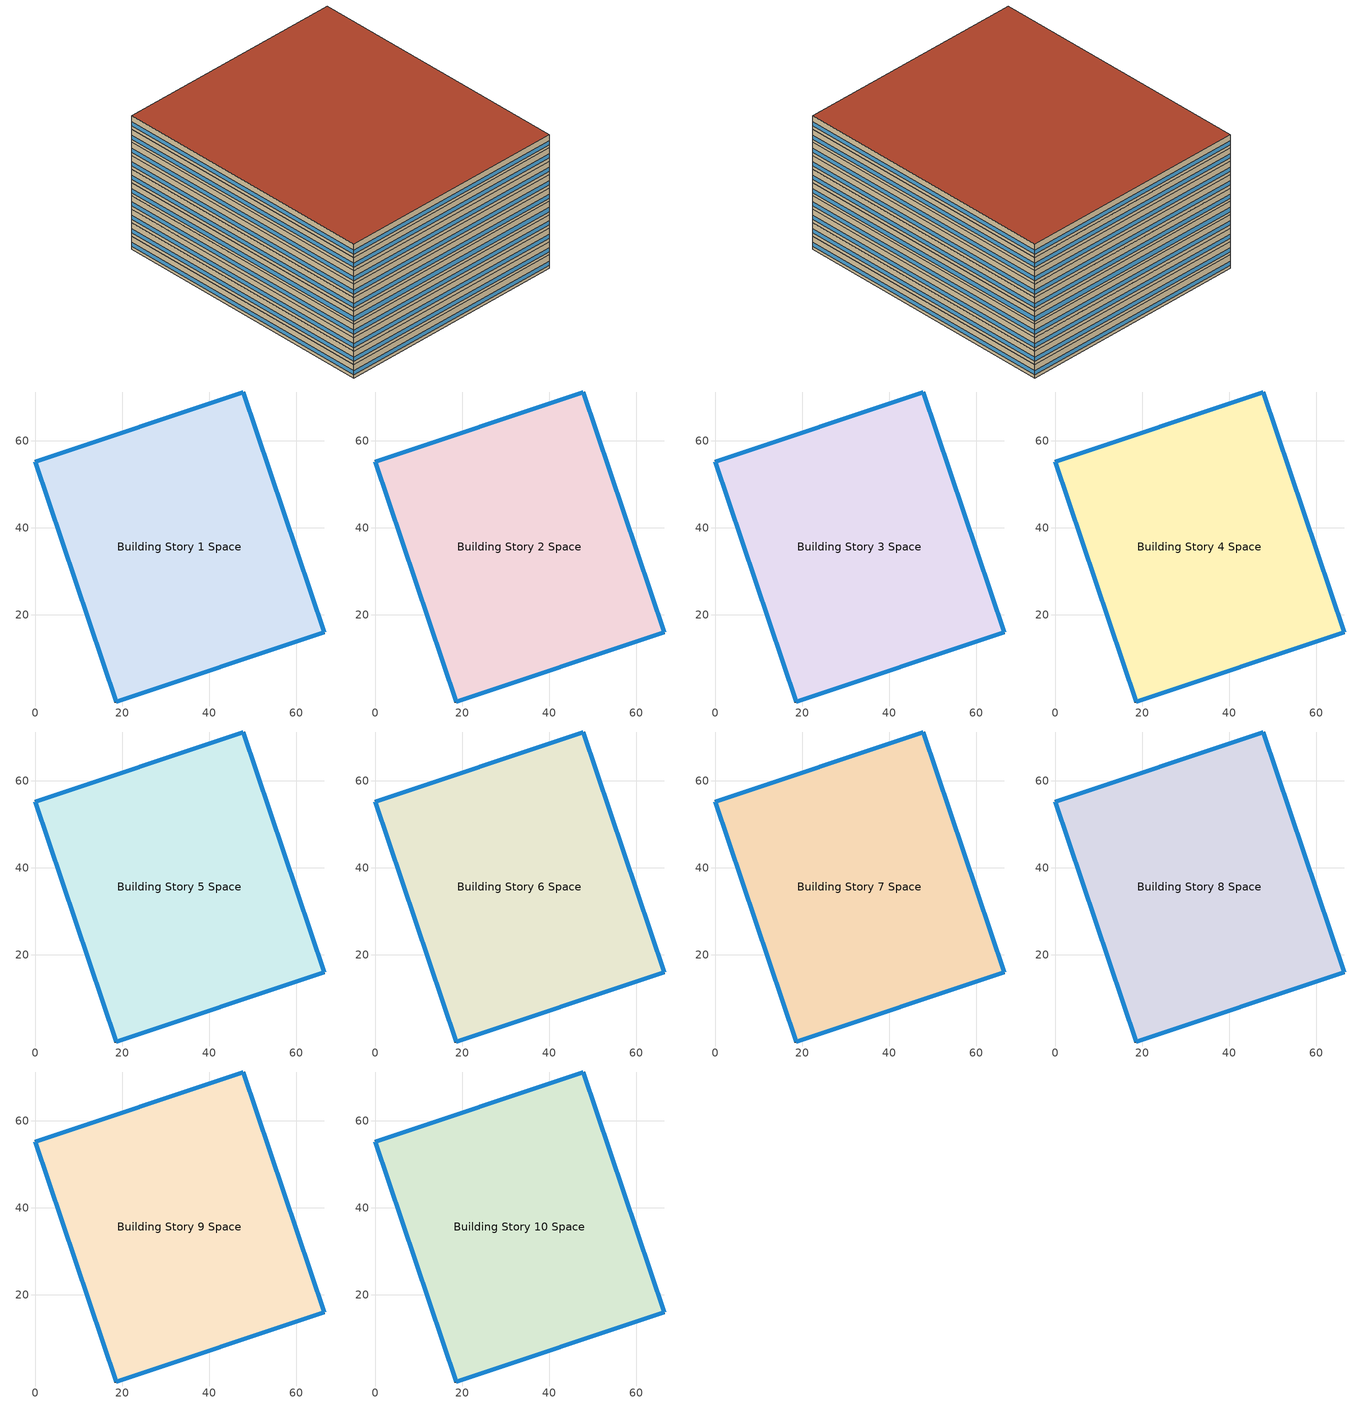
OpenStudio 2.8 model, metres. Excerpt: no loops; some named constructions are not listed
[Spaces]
Building Story 1 Space
 floor ground: 66.46,16.05 18.65,0 0,55.14 47.81,71.19 z0
 wall outside: 18.65,0 66.46,16.05 47.81,71.19 0,55.14 18.65,0 z0:3
 window: 0.01,55.12 18.64,0.02 / 18.67,0.01 66.43,16.04 / 66.45,16.08 47.82,71.17 / 47.78,71.19 0.02,55.15 z0.76:1.66
 ceiling adiabatic (LargeHotel Interior Ceiling): 47.81,71.19 0,55.14 18.65,0 66.46,16.05 z3
Building Story 2 Space
 floor adiabatic (Typical Insulated Carpeted 8in Slab Floor): 66.46,16.05 18.65,0 0,55.14 47.81,71.19 z3
 wall outside: 18.65,0 66.46,16.05 47.81,71.19 0,55.14 18.65,0 z3:6
 window: 18.67,0.01 66.43,16.04 / 0.01,55.12 18.64,0.02 / 47.78,71.19 0.02,55.15 / 66.45,16.08 47.82,71.17 z3.76:4.66
 ceiling adiabatic (LargeHotel Interior Ceiling): 47.81,71.19 0,55.14 18.65,0 66.46,16.05 z6
Building Story 3 Space
 floor adiabatic (Typical Insulated Carpeted 8in Slab Floor): 66.46,16.05 18.65,0 0,55.14 47.81,71.19 z6
 wall outside: 18.65,0 66.46,16.05 47.81,71.19 0,55.14 18.65,0 z6:9
 window: 0.01,55.12 18.64,0.02 / 18.67,0.01 66.43,16.04 / 66.45,16.08 47.82,71.17 / 47.78,71.19 0.02,55.15 z6.76:7.66
 ceiling adiabatic (LargeHotel Interior Ceiling): 47.81,71.19 0,55.14 18.65,0 66.46,16.05 z9
Building Story 4 Space
 floor adiabatic (Typical Insulated Carpeted 8in Slab Floor): 66.46,16.05 18.65,0 0,55.14 47.81,71.19 z9
 wall outside: 18.65,0 66.46,16.05 47.81,71.19 0,55.14 18.65,0 z9:12
 window: 47.78,71.19 0.02,55.15 / 0.01,55.12 18.64,0.02 / 18.67,0.01 66.43,16.04 / 66.45,16.08 47.82,71.17 z9.76:10.66
 ceiling adiabatic (Typical IEAD Roof R-31.25): 47.81,71.19 0,55.14 18.65,0 66.46,16.05 z12
Building Story 5 Space
 floor adiabatic (LargeHotel Interior Floor): 66.46,16.05 18.65,0 0,55.14 47.81,71.19 z12
 wall outside: 18.65,0 66.46,16.05 47.81,71.19 0,55.14 18.65,0 z12:15
 window: 18.67,0.01 66.43,16.04 / 0.01,55.12 18.64,0.02 / 47.78,71.19 0.02,55.15 / 66.45,16.08 47.82,71.17 z12.76:13.66
 ceiling adiabatic (Typical IEAD Roof R-31.25): 47.81,71.19 0,55.14 18.65,0 66.46,16.05 z15
Building Story 6 Space
 floor adiabatic (LargeHotel Interior Floor): 66.46,16.05 18.65,0 0,55.14 47.81,71.19 z15
 wall outside: 18.65,0 66.46,16.05 47.81,71.19 0,55.14 18.65,0 z15:18
 window: 18.67,0.01 66.43,16.04 / 0.01,55.12 18.64,0.02 / 66.45,16.08 47.82,71.17 / 47.78,71.19 0.02,55.15 z15.76:16.66
 ceiling adiabatic (LargeHotel Interior Ceiling): 47.81,71.19 0,55.14 18.65,0 66.46,16.05 z18
Building Story 7 Space
 floor adiabatic (Typical Insulated Carpeted 8in Slab Floor): 66.46,16.05 18.65,0 0,55.14 47.81,71.19 z18
 wall outside: 18.65,0 66.46,16.05 47.81,71.19 0,55.14 18.65,0 z18:21
 window: 18.67,0.01 66.43,16.04 / 0.01,55.12 18.64,0.02 / 66.45,16.08 47.82,71.17 / 47.78,71.19 0.02,55.15 z18.76:19.66
 ceiling adiabatic (Typical IEAD Roof R-31.25): 47.81,71.19 0,55.14 18.65,0 66.46,16.05 z21
Building Story 8 Space
 floor adiabatic (LargeHotel Interior Floor): 66.46,16.05 18.65,0 0,55.14 47.81,71.19 z21
 wall outside: 18.65,0 66.46,16.05 47.81,71.19 0,55.14 18.65,0 z21:24
 window: 66.45,16.08 47.82,71.17 / 47.78,71.19 0.02,55.15 / 0.01,55.12 18.64,0.02 / 18.67,0.01 66.43,16.04 z21.76:22.66
 roof outside: 47.81,71.19 0,55.14 18.65,0 66.46,16.05 z24
Building Story 9 Space
 floor adiabatic (LargeHotel Interior Floor): 66.46,16.05 18.65,0 0,55.14 47.81,71.19 z24
 wall outside: 18.65,0 66.46,16.05 47.81,71.19 0,55.14 18.65,0 z24:27
 window: 47.78,71.19 0.02,55.15 / 0.01,55.12 18.64,0.02 / 66.45,16.08 47.82,71.17 / 18.67,0.01 66.43,16.04 z24.76:25.66
 ceiling adiabatic (Typical IEAD Roof R-31.25): 47.81,71.19 0,55.14 18.65,0 66.46,16.05 z27
Building Story 10 Space
 floor adiabatic (LargeHotel Interior Floor): 66.46,16.05 18.65,0 0,55.14 47.81,71.19 z27
 wall outside: 18.65,0 66.46,16.05 47.81,71.19 0,55.14 18.65,0 z27:30
 window: 0.01,55.12 18.64,0.02 / 18.67,0.01 66.43,16.04 / 47.78,71.19 0.02,55.15 / 66.45,16.08 47.82,71.17 z27.76:28.66
 roof outside: 47.81,71.19 0,55.14 18.65,0 66.46,16.05 z30
[Schedule:Ruleset]
Name | Default Day Schedule | Summer Design Day Schedule | Winter Design Day Schedule
Clothing Schedule | Clothing Schedule Default Winter Clothes
HotelLarge BLDG_OCC_SCH | HotelLarge BLDG_OCC_SCH Default | HotelLarge BLDG_OCC_SCH Summer Design Day | HotelLarge BLDG_OCC_SCH Winter Design Day
HotelLarge BLDG_LIGHT_SCH_2013 | HotelLarge BLDG_LIGHT_SCH_2013 Default | HotelLarge BLDG_LIGHT_SCH_2013 Summer Design Day | HotelLarge BLDG_LIGHT_SCH_2013 Winter Design Day
HotelLarge BLDG_EQUIP_SCH | HotelLarge BLDG_EQUIP_SCH Default | HotelLarge BLDG_EQUIP_SCH Summer Design Day | HotelLarge BLDG_EQUIP_SCH Winter Design Day
HotelLarge BLDG_LIGHT_CORRIDOR_SCH_2013 | HotelLarge BLDG_LIGHT_CORRIDOR_SCH_2013 Default | HotelLarge BLDG_LIGHT_CORRIDOR_SCH_2013 Summer Design Day | HotelLarge BLDG_LIGHT_CORRIDOR_SCH_2013 Winter Design Day
HotelLarge BLDG_LIGHT_STORAGE_SCH_2013 | HotelLarge BLDG_LIGHT_STORAGE_SCH_2013 Default | HotelLarge BLDG_LIGHT_STORAGE_SCH_2013 Summer Design Day | HotelLarge BLDG_LIGHT_STORAGE_SCH_2013 Winter Design Day
HotelLarge Kitchen_Elec_Equip_SCH | HotelLarge Kitchen_Elec_Equip_SCH Default | HotelLarge Kitchen_Elec_Equip_SCH Summer Design Day | HotelLarge Kitchen_Elec_Equip_SCH Winter Design Day
HotelLarge Kitchen_Gas_Equip_SCH | HotelLarge Kitchen_Gas_Equip_SCH Default | HotelLarge Kitchen_Gas_Equip_SCH Summer Design Day | HotelLarge Kitchen_Gas_Equip_SCH Winter Design Day
HotelLarge BLDG_LIGHT_MECHANIC_SCH_2013 | HotelLarge BLDG_LIGHT_MECHANIC_SCH_2013 Default | HotelLarge BLDG_LIGHT_MECHANIC_SCH_2013 Summer Design Day | HotelLarge BLDG_LIGHT_MECHANIC_SCH_2013 Winter Design Day
HotelLarge GuestRoom_Occ_Sch | HotelLarge GuestRoom_Occ_Sch Default | HotelLarge GuestRoom_Occ_Sch Summer Design Day | HotelLarge GuestRoom_Occ_Sch Winter Design Day
HotelLarge BLDG_LIGHT_GUESTROOM_SCH_2013 | HotelLarge BLDG_LIGHT_GUESTROOM_SCH_2013 Default | HotelLarge BLDG_LIGHT_GUESTROOM_SCH_2013 Summer Design Day | HotelLarge BLDG_LIGHT_GUESTROOM_SCH_2013 Winter Design Day
HotelLarge GuestRoom_Eqp_Sch_Adva | HotelLarge GuestRoom_Eqp_Sch_Adva Default | HotelLarge GuestRoom_Eqp_Sch_Adva Summer Design Day | HotelLarge GuestRoom_Eqp_Sch_Adva Winter Design Day
Elevator Schedule 1 | 114 space(s) Occ Sch Default 1 | 114 space(s) Occ Sch Summer Design Day 1 | 114 space(s) Occ Sch Winter Design Day 1
Elevator Schedule 2 | 114 space(s) Occ Sch Default 2 | 114 space(s) Occ Sch Summer Design Day 2 | 114 space(s) Occ Sch Winter Design Day 2
Elevator Schedule 3 | 114 space(s) Occ Sch Default 3 | 114 space(s) Occ Sch Summer Design Day 3 | 114 space(s) Occ Sch Winter Design Day 3
[Schedule:Day]
Clothing Schedule Default Winter Clothes; HotelLarge BLDG_OCC_SCH Summer Design Day; HotelLarge BLDG_LIGHT_SCH_2013 Summer Design Day; HotelLarge BLDG_EQUIP_SCH Summer Design Day; HotelLarge BLDG_LIGHT_CORRIDOR_SCH_2013 Summer Design Day; HotelLarge BLDG_LIGHT_STORAGE_SCH_2013 Summer Design Day; HotelLarge BLDG_LIGHT_MECHANIC_SCH_2013 Summer Design Day; HotelLarge GuestRoom_Occ_Sch Summer Design Day; HotelLarge BLDG_LIGHT_GUESTROOM_SCH_2013 Summer Design Day; HotelLarge GuestRoom_Eqp_Sch_Adva Summer Design Day; 114 space(s) Occ Sch Summer Design Day 1; 114 space(s) Occ Sch Winter Design Day 1; 114 space(s) Occ Sch Summer Design Day 2; 114 space(s) Occ Sch Winter Design Day 2; 114 space(s) Occ Sch Summer Design Day 3; 114 space(s) Occ Sch Winter Design Day 3: 24, 0, 1
Clothing Schedule Summer Clothes: 24, 0, 0.5
Air Velocity Schedule Default: 24, 0, 0.2
Work Efficiency Schedule Default; HotelLarge BLDG_OCC_SCH Winter Design Day; HotelLarge BLDG_LIGHT_SCH_2013 Winter Design Day; HotelLarge BLDG_EQUIP_SCH Winter Design Day; HotelLarge BLDG_LIGHT_CORRIDOR_SCH_2013 Winter Design Day; HotelLarge BLDG_LIGHT_STORAGE_SCH_2013 Winter Design Day; HotelLarge Kitchen_Elec_Equip_SCH Winter Design Day; HotelLarge Kitchen_Gas_Equip_SCH Winter Design Day; HotelLarge BLDG_LIGHT_MECHANIC_SCH_2013 Winter Design Day; HotelLarge GuestRoom_Occ_Sch Winter Design Day; HotelLarge BLDG_LIGHT_GUESTROOM_SCH_2013 Winter Design Day; HotelLarge GuestRoom_Eqp_Sch_Adva Winter Design Day: 24, 0, 0
HotelLarge BLDG_OCC_SCH Default: 8, 0, 0.7, 11, 0, 0.5, 13, 0, 0.3, 16, 0, 0.2, 17, 0, 0.3, 19, 0, 0.4, 21, 0, 0.6, 24, 0, 0.8
HotelLarge BLDG_OCC_SCH Sat Day: 6, 0, 0.9, 7, 0, 0.7, 9, 0, 0.5, 17, 0, 0.3, 18, 0, 0.5, 21, 0, 0.6, 24, 0, 0.7
HotelLarge BLDG_OCC_SCH Wkdy Day: 6, 0, 0.9, 7, 0, 0.7, 9, 0, 0.4, 15, 0, 0.2, 16, 0, 0.3, 19, 0, 0.5, 21, 0, 0.7, 22, 0, 0.8, 24, 0, 0.9
HotelLarge ACTIVITY_SCH Default; HotelLarge ACTIVITY_SCH Winter Design Day; HotelLarge ACTIVITY_SCH Summer Design Day: 24, 0, 120
HotelLarge BLDG_LIGHT_SCH_2013 Default; HotelLarge BLDG_LIGHT_MECHANIC_SCH_2013 Default: 2, 0, 0.3, 6, 0, 0.2, 7, 0, 0.3, 9, 0, 0.4, 13, 0, 0.3, 18, 0, 0.2, 19, 0, 0.5, 20, 0, 0.7, 21, 0, 0.8, 22, 0, 0.6, 23, 0, 0.5, 24, 0, 0.3
HotelLarge BLDG_LIGHT_SCH_2013 Sat Day; HotelLarge BLDG_LIGHT_MECHANIC_SCH_2013 Sat Day: 2, 0, 0.2, 6, 0, 0.1, 8, 0, 0.3, 10, 0, 0.4, 11, 0, 0.3, 18, 0, 0.25, 19, 0, 0.6, 22, 0, 0.7, 23, 0, 0.6, 24, 0, 0.3
HotelLarge BLDG_LIGHT_SCH_2013 Wkdy Day; HotelLarge BLDG_LIGHT_MECHANIC_SCH_2013 Wkdy Day: 1, 0, 0.2, 2, 0, 0.15, 5, 0, 0.1, 6, 0, 0.2, 7, 0, 0.4, 8, 0, 0.5, 10, 0, 0.4, 18, 0, 0.25, 19, 0, 0.6, 20, 0, 0.8, 21, 0, 0.9, 22, 0, 0.8, 23, 0, 0.6, 24, 0, 0.3
HotelLarge BLDG_EQUIP_SCH Default: 2, 0, 0.4, 6, 0, 0.3, 7, 0, 0.4, 9, 0, 0.5, 13, 0, 0.4, 18, 0, 0.3, 19, 0, 0.6, 20, 0, 0.8, 21, 0, 0.9, 22, 0, 0.7, 23, 0, 0.6, 24, 0, 0.4
HotelLarge BLDG_EQUIP_SCH Sat Day: 2, 0, 0.3, 6, 0, 0.2, 8, 0, 0.4, 10, 0, 0.5, 11, 0, 0.4, 18, 0, 0.35, 19, 0, 0.7, 22, 0, 0.8, 23, 0, 0.7, 24, 0, 0.4
HotelLarge BLDG_EQUIP_SCH Wkdy Day: 1, 0, 0.3, 2, 0, 0.25, 5, 0, 0.2, 6, 0, 0.3, 7, 0, 0.5, 8, 0, 0.6, 10, 0, 0.5, 18, 0, 0.35, 19, 0, 0.7, 20, 0, 0.9, 21, 0, 0.95, 22, 0, 0.9, 23, 0, 0.7, 24, 0, 0.4
HotelLarge BLDG_LIGHT_CORRIDOR_SCH_2013 Default: 2, 0, 0.162689, 6, 0, 0.108459, 7, 0, 0.162689, 9, 0, 0.216918, 13, 0, 0.162689, 18, 0, 0.108459, 19, 0, 0.271147, 20, 0, 0.379607, 21, 0, 0.433836, 22, 0, 0.325377, 23, 0, 0.271147, 24, 0, 0.162689
HotelLarge BLDG_LIGHT_CORRIDOR_SCH_2013 Sat Day: 2, 0, 0.108459, 6, 0, 0.0542295, 8, 0, 0.162689, 10, 0, 0.216918, 18, 0, 0.135574, 19, 0, 0.325377, 22, 0, 0.379607, 23, 0, 0.325377, 24, 0, 0.162689
HotelLarge BLDG_LIGHT_CORRIDOR_SCH_2013 Wkdy Day: 1, 0, 0.108459, 2, 0, 0.0813443, 5, 0, 0.0542295, 6, 0, 0.108459, 7, 0, 0.216918, 8, 0, 0.271147, 10, 0, 0.216918, 11, 0, 0.208575, 18, 0, 0.135574, 19, 0, 0.325377, 20, 0, 0.433836, 21, 0, 0.488065, 22, 0, 0.433836, 23, 0, 0.325377, 24, 0, 0.162689
HotelLarge BLDG_LIGHT_STORAGE_SCH_2013 Default: 2, 0, 0.133494, 6, 0, 0.088996, 7, 0, 0.133494, 9, 0, 0.177992, 10, 0, 0.17565, 13, 0, 0.133494, 18, 0, 0.088996, 19, 0, 0.22249, 20, 0, 0.311486, 21, 0, 0.355984, 22, 0, 0.266988, 23, 0, 0.22249, 24, 0, 0.133494
HotelLarge BLDG_LIGHT_STORAGE_SCH_2013 Sat Day: 2, 0, 0.088996, 6, 0, 0.044498, 8, 0, 0.133494, 10, 0, 0.177992, 11, 0, 0.133494, 18, 0, 0.111245, 19, 0, 0.266988, 22, 0, 0.311486, 23, 0, 0.266988, 24, 0, 0.133494
HotelLarge BLDG_LIGHT_STORAGE_SCH_2013 Wkdy Day: 1, 0, 0.088996, 2, 0, 0.066747, 5, 0, 0.044498, 6, 0, 0.088996, 7, 0, 0.177992, 8, 0, 0.22249, 10, 0, 0.177992, 18, 0, 0.111245, 19, 0, 0.266988, 20, 0, 0.355984, 21, 0, 0.400482, 22, 0, 0.355984, 23, 0, 0.266988, 24, 0, 0.133494
HotelLarge Kitchen_Elec_Equip_SCH Default; HotelLarge Kitchen_Elec_Equip_SCH Default|Sun|Wkdy Day: 6, 0, 0.1, 7, 0, 0.25, 24, 0, 0.3
HotelLarge Kitchen_Elec_Equip_SCH Summer Design Day: 24, 0, 0.3
HotelLarge Kitchen_Gas_Equip_SCH Default; HotelLarge Kitchen_Gas_Equip_SCH Default|Sat|Wkdy Day: 5, 0, 0.02, 6, 0, 0.05, 7, 0, 0.1, 8, 0, 0.15, 9, 0, 0.2, 10, 0, 0.15, 13, 0, 0.25, 14, 0, 0.2, 15, 0, 0.15, 16, 0, 0.2, 19, 0, 0.3, 21, 0, 0.2, 22, 0, 0.15, 23, 0, 0.1, 24, 0, 0.05
HotelLarge Kitchen_Gas_Equip_SCH Summer Design Day: 24, 0, 0.25
HotelLarge GuestRoom_Occ_Sch Default: 6, 0, 0.65, 7, 0, 0.5, 9, 0, 0.34, 17, 0, 0.2, 18, 0, 0.34, 19, 0, 0.35, 21, 0, 0.65, 24, 0, 0.5
HotelLarge GuestRoom_Occ_Sch Wkdy Day: 6, 0, 0.65, 7, 0, 0.5, 9, 0, 0.28, 15, 0, 0.13, 16, 0, 0.2, 19, 0, 0.35, 21, 0, 0.5, 22, 0, 0.58, 24, 0, 0.65
HotelLarge BLDG_LIGHT_GUESTROOM_SCH_2013 Default: 2, 0, 0.13, 6, 0, 0.06, 8, 0, 0.33, 9, 0, 0.45, 10, 0, 0.186667, 11, 0, 0.062121, 17, 0, 0.05, 18, 0, 0.0825, 19, 0, 0.68, 22, 0, 0.8, 23, 0, 0.68, 24, 0, 0.33
HotelLarge BLDG_LIGHT_GUESTROOM_SCH_2013 Wkdy Day: 1, 0, 0.11, 2, 0, 0.09, 5, 0, 0.06, 6, 0, 0.11, 7, 0, 0.35, 8, 0, 0.45, 10, 0, 0.35, 16, 0, 0.05, 17, 0, 0.064, 18, 0, 0.07, 19, 0, 0.54, 20, 0, 0.71, 21, 0, 0.8, 22, 0, 0.71, 23, 0, 0.54, 24, 0, 0.26
HotelLarge GuestRoom_Eqp_Sch_Adva Default: 6, 0, 0.17, 7, 0, 0.3, 8, 0, 0.62, 9, 0, 0.9, 10, 0, 0.62, 16, 0, 0.13, 17, 0, 0.21, 18, 0, 0.4, 19, 0, 0.48, 20, 0, 0.46, 21, 0, 0.62, 22, 0, 0.69, 23, 0, 0.34, 24, 0, 0.17
HotelLarge GuestRoom_Eqp_Sch_Adva Wkdy Day: 6, 0, 0.17, 7, 0, 0.62, 8, 0, 0.9, 10, 0, 0.43, 16, 0, 0.12, 17, 0, 0.19, 19, 0, 0.48, 20, 0, 0.46, 21, 0, 0.62, 22, 0, 0.69, 23, 0, 0.34, 24, 0, 0.17
114 space(s) Occ Sch Default 1: 5, 0, 0, 6, 0, 0.107155, 7, 0, 0.160351, 8, 0, 0, 9, 0, 0.107155, 14, 0, 0, 15, 0, 0.0531955, 16, 0, 0.107155, 18, 0, 0, 19, 0, 0.107155, 20, 0, 0, 21, 0, 0.0539599, 22, 0, 0.0531955, 24, 0, 0
114 space(s) Occ Sch Sunday 1: 5, 0, 0, 6, 0, 0.0114663, 7, 0, 0.0122307, 8, 0, 0.0956891, 9, 0, 0.0107018, 10, 0, 0, 11, 0, 0.0956891, 12, 0, 0, 13, 0, 0.0478445, 15, 0, 0, 16, 0, 0.0478445, 17, 0, 0.0585464, 18, 0, 0.000764417, 19, 0, 0.118622, 20, 0, 0, 21, 0, 0.0842228, 24, 0, 0
114 space(s) Occ Sch Saturday 1: 5, 0, 0, 6, 0, 0.107155, 7, 0, 0.10792, 8, 0, 0, 9, 0, 0.106391, 16, 0, 0, 17, 0, 0.106391, 18, 0, 0.048609, 19, 0, 0.0229325, 20, 0, 0, 21, 0, 0.0363783, 24, 0, 0
114 space(s) Occ Sch Default 2; 114 space(s) Occ Sch Default 3: 5, 0, 0, 6, 0, 1, 7, 0, 1, 8, 0, 0, 9, 0, 1, 14, 0, 0, 15, 0, 1, 16, 0, 1, 18, 0, 0, 19, 0, 1, 20, 0, 0, 21, 0, 1, 22, 0, 1, 24, 0, 0
114 space(s) Occ Sch Sunday 2; 114 space(s) Occ Sch Sunday 3: 5, 0, 0, 6, 0, 1, 7, 0, 1, 8, 0, 1, 9, 0, 1, 10, 0, 0, 11, 0, 1, 12, 0, 0, 13, 0, 1, 15, 0, 0, 16, 0, 1, 17, 0, 1, 18, 0, 1, 19, 0, 1, 20, 0, 0, 21, 0, 1, 24, 0, 0
114 space(s) Occ Sch Saturday 2; 114 space(s) Occ Sch Saturday 3: 5, 0, 0, 6, 0, 1, 7, 0, 1, 8, 0, 0, 9, 0, 1, 16, 0, 0, 17, 0, 1, 18, 0, 1, 19, 0, 1, 20, 0, 0, 21, 0, 1, 24, 0, 0
Schedule Day 29: 6, 0, 0, 24, 0, 1
Schedule Day 30: 6, 0, 0.7, 24, 0, 1
HotelLarge HTGSETP_SCH Default; HotelLarge HTGSETP_SCH Winter Design Day; HotelLarge HTGSETP_SCH Summer Design Day: 24, 0, 21
HotelLarge CLGSETP_SCH Default; HotelLarge CLGSETP_SCH Winter Design Day; HotelLarge CLGSETP_SCH Summer Design Day: 24, 0, 24
HotelLarge Adva_OccGuestRoom_HtgSP_Sch Default: 9, 0, 21.11, 16, 0, 18.889, 24, 0, 21.11
HotelLarge Adva_OccGuestRoom_HtgSP_Sch Winter Design Day; HotelLarge Adva_OccGuestRoom_HtgSP_Sch Summer Design Day; HotelLarge Adva_OccGuestRoom_ClgSP_Sch Winter Design Day; HotelLarge Adva_OccGuestRoom_ClgSP_Sch Summer Design Day: 24, 0, 21.11
HotelLarge Adva_OccGuestRoom_ClgSP_Sch Default: 9, 0, 21.11, 16, 0, 23.333, 24, 0, 21.11
[Schedule:Rule] Date Specification Type=DateRange; Start Day=1
Name | Schedule Ruleset | Rule Order | Day Schedule | Start Month | End Month | End Day | Apply Saturday | Apply Monday | Apply Tuesday | Apply Wednesday | Apply Thursday | Apply Friday | Apply Sunday
Schedule Rule 1 | Clothing Schedule | 0 | Clothing Schedule Summer Clothes | 5 | 9 | 30
Schedule Rule 2 | HotelLarge BLDG_OCC_SCH | 1 | HotelLarge BLDG_OCC_SCH Sat Day | 1 | 12 | 31 | Yes
Schedule Rule 3 | HotelLarge BLDG_OCC_SCH | 0 | HotelLarge BLDG_OCC_SCH Wkdy Day | 1 | 12 | 31 |  | Yes | Yes | Yes | Yes | Yes
Schedule Rule 4 | HotelLarge BLDG_LIGHT_SCH_2013 | 1 | HotelLarge BLDG_LIGHT_SCH_2013 Sat Day | 1 | 12 | 31 | Yes
Schedule Rule 5 | HotelLarge BLDG_LIGHT_SCH_2013 | 0 | HotelLarge BLDG_LIGHT_SCH_2013 Wkdy Day | 1 | 12 | 31 |  | Yes | Yes | Yes | Yes | Yes
Schedule Rule 6 | HotelLarge BLDG_EQUIP_SCH | 1 | HotelLarge BLDG_EQUIP_SCH Sat Day | 1 | 12 | 31 | Yes
Schedule Rule 7 | HotelLarge BLDG_EQUIP_SCH | 0 | HotelLarge BLDG_EQUIP_SCH Wkdy Day | 1 | 12 | 31 |  | Yes | Yes | Yes | Yes | Yes
Schedule Rule 8 | HotelLarge BLDG_LIGHT_CORRIDOR_SCH_2013 | 1 | HotelLarge BLDG_LIGHT_CORRIDOR_SCH_2013 Sat Day | 1 | 12 | 31 | Yes
Schedule Rule 9 | HotelLarge BLDG_LIGHT_CORRIDOR_SCH_2013 | 0 | HotelLarge BLDG_LIGHT_CORRIDOR_SCH_2013 Wkdy Day | 1 | 12 | 31 |  | Yes | Yes | Yes | Yes | Yes
Schedule Rule 10 | HotelLarge BLDG_LIGHT_STORAGE_SCH_2013 | 1 | HotelLarge BLDG_LIGHT_STORAGE_SCH_2013 Sat Day | 1 | 12 | 31 | Yes
Schedule Rule 11 | HotelLarge BLDG_LIGHT_STORAGE_SCH_2013 | 0 | HotelLarge BLDG_LIGHT_STORAGE_SCH_2013 Wkdy Day | 1 | 12 | 31 |  | Yes | Yes | Yes | Yes | Yes
Schedule Rule 12 | HotelLarge Kitchen_Elec_Equip_SCH | 0 | HotelLarge Kitchen_Elec_Equip_SCH Default|Sun|Wkdy Day | 1 | 12 | 31 |  | Yes | Yes | Yes | Yes | Yes | Yes
Schedule Rule 13 | HotelLarge Kitchen_Gas_Equip_SCH | 0 | HotelLarge Kitchen_Gas_Equip_SCH Default|Sat|Wkdy Day | 1 | 12 | 31 | Yes | Yes | Yes | Yes | Yes | Yes
Schedule Rule 14 | HotelLarge BLDG_LIGHT_MECHANIC_SCH_2013 | 1 | HotelLarge BLDG_LIGHT_MECHANIC_SCH_2013 Sat Day | 1 | 12 | 31 | Yes
Schedule Rule 15 | HotelLarge BLDG_LIGHT_MECHANIC_SCH_2013 | 0 | HotelLarge BLDG_LIGHT_MECHANIC_SCH_2013 Wkdy Day | 1 | 12 | 31 |  | Yes | Yes | Yes | Yes | Yes
Schedule Rule 16 | HotelLarge GuestRoom_Occ_Sch | 0 | HotelLarge GuestRoom_Occ_Sch Wkdy Day | 1 | 12 | 31 |  | Yes | Yes | Yes | Yes | Yes
Schedule Rule 17 | HotelLarge BLDG_LIGHT_GUESTROOM_SCH_2013 | 0 | HotelLarge BLDG_LIGHT_GUESTROOM_SCH_2013 Wkdy Day | 1 | 12 | 31 |  | Yes | Yes | Yes | Yes | Yes
Schedule Rule 18 | HotelLarge GuestRoom_Eqp_Sch_Adva | 0 | HotelLarge GuestRoom_Eqp_Sch_Adva Wkdy Day | 1 | 12 | 31 |  | Yes | Yes | Yes | Yes | Yes
114 space(s) Occ Sch Sunday Rule 1 | Elevator Schedule 1 | 0 | 114 space(s) Occ Sch Sunday 1 | 1 | 12 | 31 |  |  |  |  |  |  | Yes
114 space(s) Occ Sch Saturday Rule 1 | Elevator Schedule 1 | 1 | 114 space(s) Occ Sch Saturday 1 | 1 | 12 | 31 | Yes
114 space(s) Occ Sch Sunday Rule 2 | Elevator Schedule 2 | 0 | 114 space(s) Occ Sch Sunday 2 | 1 | 12 | 31 |  |  |  |  |  |  | Yes
114 space(s) Occ Sch Saturday Rule 2 | Elevator Schedule 2 | 1 | 114 space(s) Occ Sch Saturday 2 | 1 | 12 | 31 | Yes
114 space(s) Occ Sch Sunday Rule 3 | Elevator Schedule 3 | 0 | 114 space(s) Occ Sch Sunday 3 | 1 | 12 | 31 |  |  |  |  |  |  | Yes
114 space(s) Occ Sch Saturday Rule 3 | Elevator Schedule 3 | 1 | 114 space(s) Occ Sch Saturday 3 | 1 | 12 | 31 | Yes
